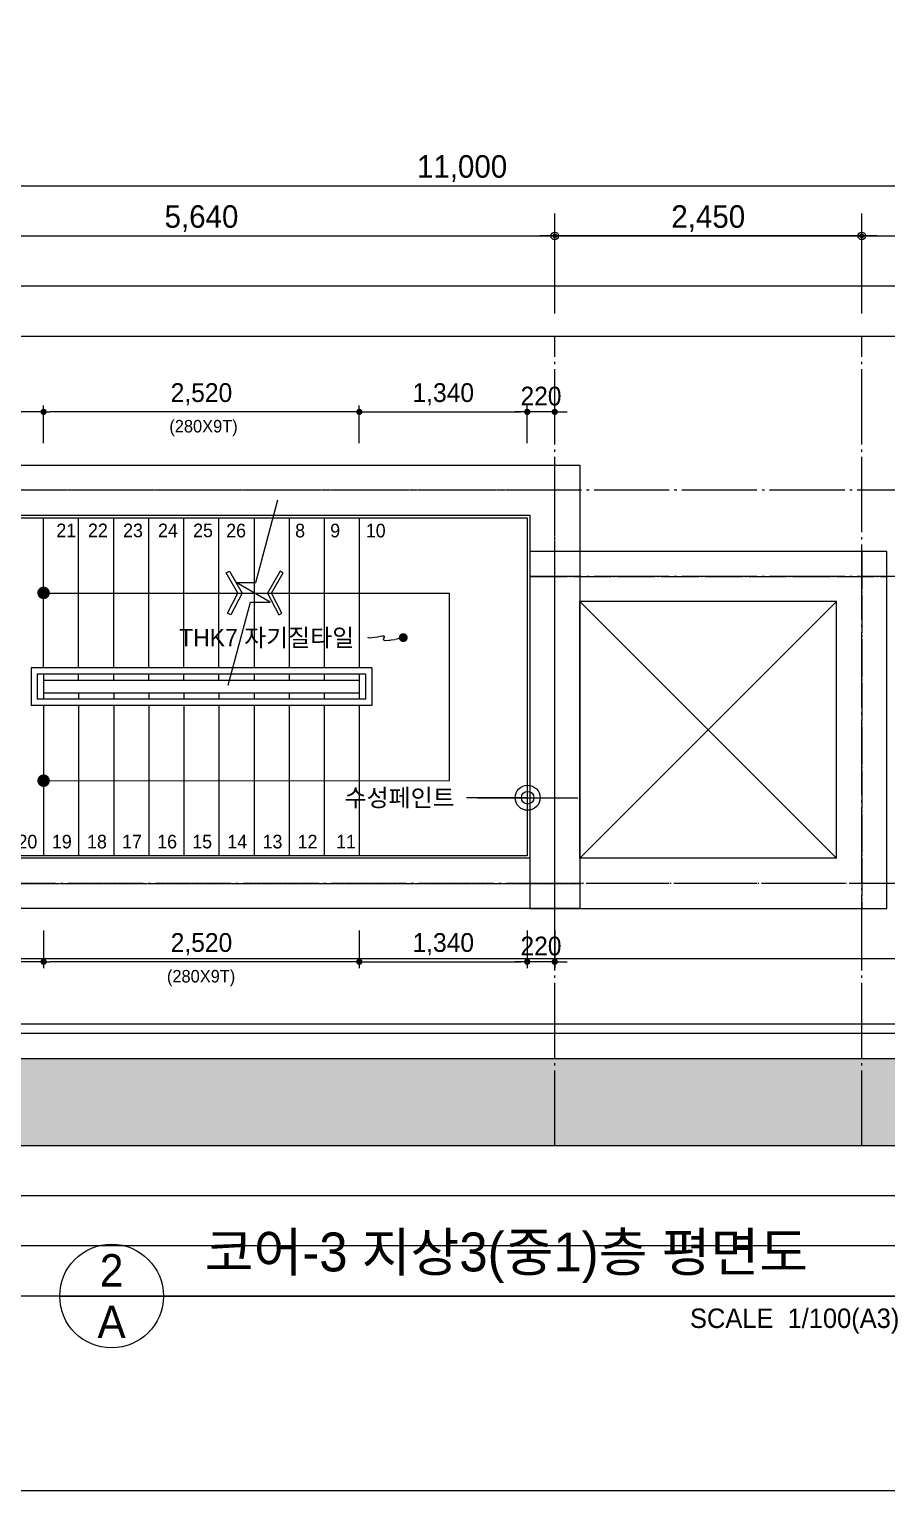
# Model space of a CAD drawing. Header units: millimetres. Extents: x 252711992 to 505989238, y 504776675 to 1009617600.
# Drawn here: x 253240294 to 253247139, y 504818337 to 504830007 of the extents above; entities that cross this region are included whole.
import ezdxf
from ezdxf.enums import TextEntityAlignment as Align
from ezdxf.xclip import XClip

# ---------------------------------------------------------------- set-up
doc = ezdxf.new("R2010")
doc.units = ezdxf.units.MM
doc.header["$XCLIPFRAME"] = 0
doc.linetypes.add('CEN', pattern=[35, 30, -2, 1, -2])
for name, color, linetype in [('$ZCDB_AUDIT_GENERATED_600D18', 7, 'Continuous'), ('0KD DIM', 7, 'Continuous'), ('4A.TEC CEN', 1, 'CEN'), ('4A.TEC CEN 보조1', 14, 'CEN'), ('4A.TEC ELE 4', 9, 'Continuous'), ('4A.TEC IND', 7, 'Continuous'), ('4A.TEC TEXT', 7, 'Continuous'), ('4A.TEC TEXT 2', 3, 'Continuous'), ('4A.TEC 마감선 2', 5, 'Continuous'), ('4A.TEC 벽체 1', 2, 'Continuous'), ('4A.TEC 벽체 3', 4, 'Continuous'), ('4A.TEC 심볼', 7, 'Continuous'), ('4A.TEC 해치 1', 9, 'Continuous'), ('CEN', 1, 'CEN'), ('TEXT', 7, 'Continuous'), ('㈜SE&C TEXT', 7, 'Continuous'), ('㈜SE&C 패턴 1', 8, 'Continuous')]:
    doc.layers.add(name, color=color, linetype=linetype)
doc.layers.add('DEFPOINT', color=135, linetype='Continuous', plot=False)
doc.styles.add('나눔고딕', font='')
doc.styles.add('돋움', font='')
doc.styles.add('돋음체', font='')
doc.styles.get('나눔고딕').set_extended_font_data('Dotum')
doc.styles.get('돋움').set_extended_font_data('Dotum')
doc.styles.get('돋음체').set_extended_font_data('Dotum')
doc.dimstyles.new('DIM_600(외부치수)', dxfattribs={"dimscale": 400, "dimtxt": 3.3, "dimasz": 1, "dimexe": 2, "dimexo": 2, "dimgap": 1, "dimtad": 1, "dimdec": 0, "dimdsep": 46, "dimlunit": 6, "dimtxsty": '나눔고딕', "dimblk1": 'DIMDOT', "dimblk2": 'DIMDOT', "dimsah": 1, "dimcen": 2.5, "dimdle": 1.5, "dimclrd": 8, "dimclre": 8, "dimclrt": 3, "dimadec": 0, "dimazin": 0, "dimtfac": 1, "dimtdec": 0, "dimtix": 1, "dimtmove": 2, "dimatfit": 3, "dimldrblk": 'DIMDOT', "dimfxl": 1, "dimtvp": 1, "dimtolj": 1, "dimtzin": 0, "dimarcsym": 0})
doc.dimstyles.new('DIM_80(외부치수)', dxfattribs={"dimscale": 40, "dimtxt": 3.3, "dimasz": 1, "dimexe": 2, "dimexo": 2, "dimgap": 1, "dimtad": 1, "dimdec": 0, "dimdsep": 46, "dimlunit": 6, "dimtxsty": '돋움', "dimblk1": 'DIMDOT', "dimblk2": 'DIMDOT', "dimsah": 1, "dimcen": 2.5, "dimdle": 1.5, "dimclrd": 1, "dimclre": 7, "dimclrt": 2, "dimadec": 0, "dimazin": 0, "dimtfac": 1, "dimtdec": 0, "dimtix": 1, "dimtmove": 2, "dimatfit": 3, "dimldrblk": 'DIMDOT', "dimfxl": 1, "dimtvp": 1, "dimtolj": 1, "dimtzin": 0, "dimarcsym": 0})
doc.dimstyles.new('KD DIM 1', dxfattribs={"dimscale": 50, "dimtxt": 3, "dimasz": 1, "dimexe": 1, "dimexo": 1, "dimgap": 1, "dimtad": 1, "dimdec": 0, "dimzin": 0, "dimdsep": 46, "dimlunit": 6, "dimtxsty": '돋음체', "dimblk": 'DOT', "dimcen": 3, "dimdle": 1, "dimclrd": 256, "dimclre": 256, "dimclrt": 3, "dimazin": 0, "dimtfac": 1, "dimtdec": 0, "dimtix": 1, "dimtmove": 2, "dimatfit": 3, "dimldrblk": 'OBLIQUE', "dimfxl": 1, "dimtvp": 0.8333, "dimtolj": 1, "dimtzin": 0, "dimarcsym": 0})

# ---------------------------------------------------------------- blocks, each defined once
blk = doc.blocks.new('dwgFD3B')
at = {"layer": '4A.TEC CEN', "color": 250, "ltscale": 500}
blk.add_line((49194.51, -169936.83, -3333.33), (358000, -169936.83, -3333.33), dxfattribs=at)
blk = doc.blocks.new('DIMDOT')
at = {"color": 0}
blk.add_line((-2, 0), (2, 0), dxfattribs=at)
for radius in [0.5, 0.25]:
    blk.add_circle((0, 0), radius, dxfattribs=at)
blk = doc.blocks.new('*D365')
at = {"layer": '$ZCDB_AUDIT_GENERATED_600D18', "color": 8, "lineweight": -2, "transparency": 16777216}
for p, q in [((253238249, 504827737), (253238249, 504828937)), ((253249249, 504827737), (253249249, 504828937)), ((253238309, 504828757), (253249189, 504828757))]:
    blk.add_line(p, q, dxfattribs=at)
at = {"layer": 'Defpoints', "color": 0, "transparency": 16777216}
for p in [(253249249, 504828757), (253238249, 504827557, 0), (253249249, 504827557)]:
    blk.add_point(p, dxfattribs=at)
at = {"layer": '$ZCDB_AUDIT_GENERATED_600D18', "color": 8, "lineweight": -2, "transparency": 16777216, "xscale": 60, "yscale": 60, "zscale": 60, "rotation": 180}
blk.add_blockref('DIMDOT', (253238249, 504828757), dxfattribs=at)
at = {"layer": '$ZCDB_AUDIT_GENERATED_600D18', "color": 8, "lineweight": -2, "transparency": 16777216, "xscale": 60, "yscale": 60, "zscale": 60}
blk.add_blockref('DIMDOT', (253249249, 504828757), dxfattribs=at)
at = {"layer": '$ZCDB_AUDIT_GENERATED_600D18', "color": 3, "transparency": 16777216, "insert": (253243749, 504828895), "char_height": 180, "attachment_point": 5, "style": '나눔고딕'}
blk.add_mtext('\\A1;11,000', dxfattribs=at)
blk = doc.blocks.new('*D366')
at = {"layer": '$ZCDB_AUDIT_GENERATED_600D18', "color": 8, "lineweight": -2, "transparency": 16777216}
for p, q in [((253246939, 504827737), (253246939, 504828537)), ((253249249, 504827737), (253249249, 504828537)), ((253246999, 504828357), (253249189, 504828357))]:
    blk.add_line(p, q, dxfattribs=at)
at = {"layer": 'Defpoints', "color": 0, "transparency": 16777216}
for p in [(253249249, 504828357), (253246939, 504827557, 569), (253249249, 504827557, 4431)]:
    blk.add_point(p, dxfattribs=at)
at = {"layer": '$ZCDB_AUDIT_GENERATED_600D18', "color": 8, "lineweight": -2, "transparency": 16777216, "xscale": 60, "yscale": 60, "zscale": 60, "rotation": 180}
blk.add_blockref('DIMDOT', (253246939, 504828357), dxfattribs=at)
at = {"layer": '$ZCDB_AUDIT_GENERATED_600D18', "color": 8, "lineweight": -2, "transparency": 16777216, "xscale": 60, "yscale": 60, "zscale": 60}
blk.add_blockref('DIMDOT', (253249249, 504828357), dxfattribs=at)
at = {"layer": '$ZCDB_AUDIT_GENERATED_600D18', "color": 3, "transparency": 16777216, "insert": (253248094, 504828495), "char_height": 180, "attachment_point": 5, "style": '나눔고딕'}
blk.add_mtext('\\A1;2,310', dxfattribs=at)
blk = doc.blocks.new('*D369')
at = {"layer": '$ZCDB_AUDIT_GENERATED_600D18', "color": 8, "lineweight": -2, "transparency": 16777216}
for p, q in [((253238849, 504827737), (253238849, 504828537)), ((253244489, 504827737), (253244489, 504828537)), ((253238909, 504828357), (253244429, 504828357))]:
    blk.add_line(p, q, dxfattribs=at)
at = {"layer": 'Defpoints', "color": 0, "transparency": 16777216}
for p in [(253244489, 504828357), (253238849, 504827557, 34667), (253244489, 504827557, 81667)]:
    blk.add_point(p, dxfattribs=at)
at = {"layer": '$ZCDB_AUDIT_GENERATED_600D18', "color": 8, "lineweight": -2, "transparency": 16777216, "xscale": 60, "yscale": 60, "zscale": 60, "rotation": 180}
blk.add_blockref('DIMDOT', (253238849, 504828357), dxfattribs=at)
at = {"layer": '$ZCDB_AUDIT_GENERATED_600D18', "color": 8, "lineweight": -2, "transparency": 16777216, "xscale": 60, "yscale": 60, "zscale": 60}
blk.add_blockref('DIMDOT', (253244489, 504828357), dxfattribs=at)
at = {"layer": '$ZCDB_AUDIT_GENERATED_600D18', "color": 3, "transparency": 16777216, "insert": (253241669, 504828495), "char_height": 180, "attachment_point": 5, "style": '나눔고딕'}
blk.add_mtext('\\A1;5,640', dxfattribs=at)
blk = doc.blocks.new('*D370')
at = {"layer": '$ZCDB_AUDIT_GENERATED_600D18', "color": 8, "lineweight": -2, "transparency": 16777216}
for p, q in [((253244489, 504827737), (253244489, 504828537)), ((253246939, 504827737), (253246939, 504828537)), ((253246879, 504828357), (253244549, 504828357))]:
    blk.add_line(p, q, dxfattribs=at)
at = {"layer": 'Defpoints', "color": 0, "transparency": 16777216}
for p in [(253244489, 504828357), (253244489, 504827557, 81667), (253246939, 504827557, 61250)]:
    blk.add_point(p, dxfattribs=at)
at = {"layer": '$ZCDB_AUDIT_GENERATED_600D18', "color": 8, "lineweight": -2, "transparency": 16777216, "xscale": 60, "yscale": 60, "zscale": 60, "rotation": 180}
blk.add_blockref('DIMDOT', (253244489, 504828357), dxfattribs=at)
at = {"layer": '$ZCDB_AUDIT_GENERATED_600D18', "color": 8, "lineweight": -2, "transparency": 16777216, "xscale": 60, "yscale": 60, "zscale": 60}
blk.add_blockref('DIMDOT', (253246939, 504828357), dxfattribs=at)
at = {"layer": '$ZCDB_AUDIT_GENERATED_600D18', "color": 3, "transparency": 16777216, "insert": (253245714, 504828495), "char_height": 180, "attachment_point": 5, "style": '나눔고딕'}
blk.add_mtext('\\A1;2,450', dxfattribs=at)
blk = doc.blocks.new('A$C8f3d9ad0')
at = {"layer": '㈜SE&C 패턴 1'}
h = blk.add_hatch(dxfattribs=at)
h.set_pattern_fill('ANSI31', color=253, scale=50, angle=270, style=0)
h.set_pattern_definition([(270, (-8191918.33, 2394613.07), (274.963066, 1e-11), [158.75, -317.5]), (30, (-8191918.33, 2394613.07), (-137.481533, 238.125), [158.75, -317.5]), (330, (-8191918.33, 2394454.32), (137.481533, 238.125), [158.75, -317.5])])
h.paths.add_polyline_path([(21800, 1200), (66777, 1200), (66777, 5788), (67402, 5955), (66152, 6290), (66777, 6457), (66777, 10800), (21800, 10800, -0.414214), (9600, 23000), (0, 23000, 0.414214), (21800, 1200)])
at = {"elevation": 0, "flags": 128}
for points in [[(66777, 10800), (21300, 10800, -0.422787), (9600, 23000)], [(66777, 11000), (21300, 11000, -0.422931), (9800, 23000)]]:
    blk.add_lwpolyline(points, format="xyb", dxfattribs=at)
at = {"layer": '4A.TEC 벽체 3', "elevation": 0}
for points in [[(27300, 78200), (82300, 78200), (82300, 89200), (112000, 89200), (112000, 0), (71300, 0), (71300, 11000), (27300, 11000)], [(27375, 78125), (82375, 78125), (82375, 89125), (111925, 89125), (111925, 75), (71375, 75), (71375, 11075), (27375, 11075)]]:
    blk.add_lwpolyline(points, close=True, dxfattribs=at)
blk = doc.blocks.new('ADFAWEFQWEFQWF')
at = {"layer": '4A.TEC CEN 보조1', "ltscale": 10}
for p, q in [((200, 0), (200, 2850)), ((2650, 2850), (2650, 0)), ((0, 2650), (2850, 2650)), ((2850, 200), (0, 200))]:
    blk.add_line(p, q, dxfattribs=at)
at = {"layer": '4A.TEC 벽체 1'}
for p, q in [((400, 2450), (400, 400)), ((400, 2450), (2450, 2450)), ((2450, 2450), (2450, 400)), ((400, 400), (2450, 400))]:
    blk.add_line(p, q, dxfattribs=at)
blk.add_lwpolyline([(875, 2850), (0, 2850), (0, 0), (2850, 0), (2850, 2850), (875, 2850)], dxfattribs=at)
at = {"layer": '4A.TEC 해치 1'}
for p, q in [((400, 2450), (2450, 400)), ((2450, 2450), (400, 400))]:
    blk.add_line(p, q, dxfattribs=at)
blk = doc.blocks.new('ASDFAWGFQWEGRQEWR')
at = {"layer": 'CEN'}
blk.add_lwpolyline([(1712, 118), (1641, 101), (1594, 94), (1567, 93), (1556, 98), (1554, 105), (1558, 114), (1563, 122), (1564, 128), (1557, 130), (1544, 129), (1526, 126), (1505, 122), (1483, 118), (1461, 115), (1443, 114), (1430, 118)], dxfattribs=at)
at = {"layer": '㈜SE&C TEXT', "color": 1, "const_width": 35.9}
blk.add_lwpolyline([(1729, 118, 1), (1694, 118, 1)], format="xyb", close=True, dxfattribs=at)
at = {"layer": '4A.TEC TEXT', "style": '돋움'}
blk.add_text('THK7 자기질타일', height=140, dxfattribs=at).set_placement((-77, 118), align=Align.MIDDLE_LEFT)
blk = doc.blocks.new('_Dot')
at = {"color": 0, "linetype": 'ByBlock', "lineweight": -2}
blk.add_line((-0.5, 0), (-1, 0), dxfattribs=at)
at = {"color": 0, "linetype": 'ByBlock', "const_width": 0.5}
blk.add_lwpolyline([(-0.25, 0, 1), (0.25, 0, 1)], format="xyb", close=True, dxfattribs=at)
blk = doc.blocks.new('*D962')
at = {"layer": '0KD DIM', "lineweight": -2, "transparency": 16777216}
for p, q in [((253240409, 504826702), (253240409, 504827002)), ((253242929, 504826702), (253242929, 504827002)), ((253242879, 504826952), (253240459, 504826952))]:
    blk.add_line(p, q, dxfattribs=at)
at = {"layer": 'Defpoints', "color": 0, "transparency": 16777216}
for p in [(253240409, 504826952), (253240409, 504826652, 0), (253242929, 504826652)]:
    blk.add_point(p, dxfattribs=at)
at = {"layer": '0KD DIM', "lineweight": -2, "transparency": 16777216, "xscale": 50, "yscale": 50, "zscale": 50, "rotation": 180}
blk.add_blockref('_Dot', (253240409, 504826952), dxfattribs=at)
at = {"layer": '0KD DIM', "lineweight": -2, "transparency": 16777216, "xscale": 50, "yscale": 50, "zscale": 50}
blk.add_blockref('_Dot', (253242929, 504826952), dxfattribs=at)
at = {"layer": '0KD DIM', "color": 3, "transparency": 16777216, "insert": (253241669, 504827092), "char_height": 150, "attachment_point": 5, "style": '돋음체'}
blk.add_mtext('\\A1;2,520', dxfattribs=at)
blk = doc.blocks.new('_OBLIQUE')
at = {"color": 0, "linetype": 'ByBlock'}
blk.add_line((-0.5, -0.5), (0.5, 0.5), dxfattribs=at)
blk = doc.blocks.new('*D963')
at = {"layer": '0KD DIM', "lineweight": -2, "transparency": 16777216}
for p, q in [((253242929, 504826702), (253242929, 504827002)), ((253244269, 504826702), (253244269, 504827002)), ((253242979, 504826952), (253244219, 504826952))]:
    blk.add_line(p, q, dxfattribs=at)
at = {"layer": 'Defpoints', "color": 0, "transparency": 16777216}
for p in [(253244269, 504826952), (253242929, 504826652), (253244269, 504826652)]:
    blk.add_point(p, dxfattribs=at)
at = {"layer": '0KD DIM', "lineweight": -2, "transparency": 16777216, "xscale": 50, "yscale": 50, "zscale": 50, "rotation": 180}
blk.add_blockref('_Dot', (253242929, 504826952), dxfattribs=at)
at = {"layer": '0KD DIM', "lineweight": -2, "transparency": 16777216, "xscale": 50, "yscale": 50, "zscale": 50}
blk.add_blockref('_Dot', (253244269, 504826952), dxfattribs=at)
at = {"layer": '0KD DIM', "color": 3, "transparency": 16777216, "insert": (253243599, 504827092), "char_height": 150, "attachment_point": 5, "style": '돋음체'}
blk.add_mtext('\\A1;1,340', dxfattribs=at)
blk = doc.blocks.new('*D964')
at = {"layer": '0KD DIM', "lineweight": -2, "transparency": 16777216}
for p, q in [((253239069, 504826702), (253239069, 504827002)), ((253240409, 504826702), (253240409, 504827002)), ((253240359, 504826952), (253239119, 504826952))]:
    blk.add_line(p, q, dxfattribs=at)
at = {"layer": 'Defpoints', "color": 0, "transparency": 16777216}
for p in [(253239069, 504826952), (253239069, 504826652), (253240409, 504826652)]:
    blk.add_point(p, dxfattribs=at)
at = {"layer": '0KD DIM', "lineweight": -2, "transparency": 16777216, "xscale": 50, "yscale": 50, "zscale": 50, "rotation": 180}
blk.add_blockref('_Dot', (253239069, 504826952), dxfattribs=at)
at = {"layer": '0KD DIM', "lineweight": -2, "transparency": 16777216, "xscale": 50, "yscale": 50, "zscale": 50}
blk.add_blockref('_Dot', (253240409, 504826952), dxfattribs=at)
at = {"layer": '0KD DIM', "color": 3, "transparency": 16777216, "insert": (253239739, 504827092), "char_height": 150, "attachment_point": 5, "style": '돋음체'}
blk.add_mtext('\\A1;1,340', dxfattribs=at)
blk = doc.blocks.new('*D965')
at = {"layer": '0KD DIM', "lineweight": -2, "transparency": 16777216}
for p, q in [((253244269, 504826702), (253244269, 504827002)), ((253244489, 504826702), (253244489, 504827002)), ((253244219, 504826952), (253244169, 504826952)), ((253244489, 504826952), (253244269, 504826952)), ((253244539, 504826952), (253244589, 504826952))]:
    blk.add_line(p, q, dxfattribs=at)
at = {"layer": 'Defpoints', "color": 0, "transparency": 16777216}
for p in [(253244269, 504826952), (253244269, 504826652), (253244489, 504826652)]:
    blk.add_point(p, dxfattribs=at)
at = {"layer": '0KD DIM', "lineweight": -2, "transparency": 16777216, "xscale": 50, "yscale": 50, "zscale": 50}
blk.add_blockref('_Dot', (253244269, 504826952), dxfattribs=at)
at = {"layer": '0KD DIM', "lineweight": -2, "transparency": 16777216, "xscale": 50, "yscale": 50, "zscale": 50, "rotation": 180}
blk.add_blockref('_Dot', (253244489, 504826952), dxfattribs=at)
at = {"layer": '0KD DIM', "color": 3, "transparency": 16777216, "insert": (253244379, 504827077), "char_height": 150, "attachment_point": 5, "style": '돋음체'}
blk.add_mtext('\\A1;220', dxfattribs=at)
blk = doc.blocks.new('*D967')
at = {"layer": '0KD DIM', "lineweight": -2, "transparency": 16777216}
for p, q in [((253240409, 504822811), (253240409, 504822511)), ((253242929, 504822811), (253242929, 504822511)), ((253242879, 504822561), (253240459, 504822561))]:
    blk.add_line(p, q, dxfattribs=at)
at = {"layer": 'Defpoints', "color": 0, "transparency": 16777216}
for p in [(253240409, 504822861, 0), (253242929, 504822861), (253240409, 504822561)]:
    blk.add_point(p, dxfattribs=at)
at = {"layer": '0KD DIM', "lineweight": -2, "transparency": 16777216, "xscale": 50, "yscale": 50, "zscale": 50, "rotation": 180}
blk.add_blockref('_Dot', (253240409, 504822561), dxfattribs=at)
at = {"layer": '0KD DIM', "lineweight": -2, "transparency": 16777216, "xscale": 50, "yscale": 50, "zscale": 50}
blk.add_blockref('_Dot', (253242929, 504822561), dxfattribs=at)
at = {"layer": '0KD DIM', "color": 3, "transparency": 16777216, "insert": (253241669, 504822701), "char_height": 150, "attachment_point": 5, "style": '돋음체'}
blk.add_mtext('\\A1;2,520', dxfattribs=at)
blk = doc.blocks.new('*D968')
at = {"layer": '0KD DIM', "lineweight": -2, "transparency": 16777216}
for p, q in [((253242929, 504822811), (253242929, 504822511)), ((253244269, 504822811), (253244269, 504822511)), ((253242979, 504822561), (253244219, 504822561))]:
    blk.add_line(p, q, dxfattribs=at)
at = {"layer": 'Defpoints', "color": 0, "transparency": 16777216}
for p in [(253242929, 504822861), (253244269, 504822861), (253244269, 504822561)]:
    blk.add_point(p, dxfattribs=at)
at = {"layer": '0KD DIM', "lineweight": -2, "transparency": 16777216, "xscale": 50, "yscale": 50, "zscale": 50, "rotation": 180}
blk.add_blockref('_Dot', (253242929, 504822561), dxfattribs=at)
at = {"layer": '0KD DIM', "lineweight": -2, "transparency": 16777216, "xscale": 50, "yscale": 50, "zscale": 50}
blk.add_blockref('_Dot', (253244269, 504822561), dxfattribs=at)
at = {"layer": '0KD DIM', "color": 3, "transparency": 16777216, "insert": (253243599, 504822701), "char_height": 150, "attachment_point": 5, "style": '돋음체'}
blk.add_mtext('\\A1;1,340', dxfattribs=at)
blk = doc.blocks.new('*D969')
at = {"layer": '0KD DIM', "lineweight": -2, "transparency": 16777216}
for p, q in [((253239069, 504822811), (253239069, 504822511)), ((253240409, 504822811), (253240409, 504822511)), ((253240359, 504822561), (253239119, 504822561))]:
    blk.add_line(p, q, dxfattribs=at)
at = {"layer": 'Defpoints', "color": 0, "transparency": 16777216}
for p in [(253239069, 504822861), (253240409, 504822861), (253239069, 504822561)]:
    blk.add_point(p, dxfattribs=at)
at = {"layer": '0KD DIM', "lineweight": -2, "transparency": 16777216, "xscale": 50, "yscale": 50, "zscale": 50, "rotation": 180}
blk.add_blockref('_Dot', (253239069, 504822561), dxfattribs=at)
at = {"layer": '0KD DIM', "lineweight": -2, "transparency": 16777216, "xscale": 50, "yscale": 50, "zscale": 50}
blk.add_blockref('_Dot', (253240409, 504822561), dxfattribs=at)
at = {"layer": '0KD DIM', "color": 3, "transparency": 16777216, "insert": (253239739, 504822701), "char_height": 150, "attachment_point": 5, "style": '돋음체'}
blk.add_mtext('\\A1;1,340', dxfattribs=at)
blk = doc.blocks.new('*D970')
at = {"layer": '0KD DIM', "lineweight": -2, "transparency": 16777216}
for p, q in [((253244269, 504822811), (253244269, 504822511)), ((253244489, 504822811), (253244489, 504822511)), ((253244219, 504822561), (253244169, 504822561)), ((253244489, 504822561), (253244269, 504822561)), ((253244539, 504822561), (253244589, 504822561))]:
    blk.add_line(p, q, dxfattribs=at)
at = {"layer": 'Defpoints', "color": 0, "transparency": 16777216}
for p in [(253244269, 504822861), (253244489, 504822861), (253244269, 504822561)]:
    blk.add_point(p, dxfattribs=at)
at = {"layer": '0KD DIM', "lineweight": -2, "transparency": 16777216, "xscale": 50, "yscale": 50, "zscale": 50}
blk.add_blockref('_Dot', (253244269, 504822561), dxfattribs=at)
at = {"layer": '0KD DIM', "lineweight": -2, "transparency": 16777216, "xscale": 50, "yscale": 50, "zscale": 50, "rotation": 180}
blk.add_blockref('_Dot', (253244489, 504822561), dxfattribs=at)
at = {"layer": '0KD DIM', "color": 3, "transparency": 16777216, "insert": (253244379, 504822686), "char_height": 150, "attachment_point": 5, "style": '돋음체'}
blk.add_mtext('\\A1;220', dxfattribs=at)
blk = doc.blocks.new('ADSFWEFQWEF')
at = {"layer": '4A.TEC TEXT', "style": '돋움'}
blk.add_text('수성페인트', height=140, dxfattribs=at).set_placement((560, 110), align=Align.MIDDLE_LEFT)
at = {"layer": '㈜SE&C TEXT', "color": 1}
blk.add_leader([(2021, 110, 0), (1532, 110)], dimstyle='DIM_80(외부치수)', override={"dimasz": 5, "dimtad": 0}, dxfattribs=at)

msp = doc.modelspace()

# ---------------------------------------------------------------- linework, layer by layer
at = {"layer": '4A.TEC CEN', "ltscale": 20}
for p, q in [((253244488.77, 504821092.16, 1666.67), (253244488.77, 504827557.16, 1666.67)), ((253246938.77, 504821092.16, 1666.67), (253246938.77, 504827557.16, 1666.67)), ((253250303.05, 504826327.14, 1666.67), (253236992.67, 504826327.14, 1666.67)), ((253250303.05, 504825637.14, 1666.67), (253244288.77, 504825637.14, 1666.67)), ((253250303.05, 504823187.14, 1666.67), (253236992.67, 504823187.14, 1666.67))]:
    msp.add_line(p, q, dxfattribs=at)
at = {"layer": '4A.TEC CEN 보조1'}
for p, q in [((253244488.78, 504822987.14, -3332.88), (253244488.78, 504826527.14, -3332.88)), ((253244688.78, 504826327.14, -3332.88), (253238648.78, 504826327.14, -3332.88)), ((253238648.78, 504823187.14, -3332.88), (253244688.78, 504823187.14, -3332.88))]:
    msp.add_line(p, q, dxfattribs=at)
at = {"layer": '4A.TEC ELE 4', "color": 8, "ltscale": 0.3}
for p, q in [((253240408.77, 504824907.14, -8332.43), (253240408.77, 504826107.14, -8332.43)), ((253240688.77, 504824907.14, -8332.43), (253240688.77, 504826107.14, -8332.43)), ((253240968.77, 504824907.14, -8332.43), (253240968.77, 504826107.14, -8332.43)), ((253241248.77, 504824907.14, -8332.43), (253241248.77, 504826107.14, -8332.43)), ((253241528.77, 504824907.14, -8332.43), (253241528.77, 504826107.14, -8332.43)), ((253241808.77, 504824907.14, -8332.43), (253241808.77, 504826107.14, -8332.43)), ((253242368.77, 504826107.14, -8332.43), (253242368.77, 504824907.14, -8332.43)), ((253242648.77, 504826107.14, -8332.43), (253242648.77, 504824907.14, -8332.43)), ((253242928.77, 504826107.14, -8332.43), (253242928.77, 504824907.14, -8332.43)), ((253243028.77, 504824907.14, -8332.43), (253240308.77, 504824907.14, -8332.43)), ((253240308.77, 504824907.14, -8332.43), (253240308.77, 504824607.14, -8332.43)), ((253243028.77, 504824907.14, -8332.43), (253243028.77, 504824607.14, -8332.43)), ((253242978.77, 504824857.14, -8332.43), (253240358.77, 504824857.14, -8332.43)), ((253240358.77, 504824857.14, -8332.43), (253240358.77, 504824657.14, -8332.43)), ((253240408.77, 504824857.14, -8332.43), (253240408.77, 504824707.14, -8332.43)), ((253242928.77, 504824807.14, -8332.43), (253240408.77, 504824807.14, -8332.43)), ((253240688.77, 504824807.14, -8332.43), (253240688.77, 504824857.14, -8332.43)), ((253240968.77, 504824807.14, -8332.43), (253240968.77, 504824857.14, -8332.43)), ((253241248.77, 504824807.14, -8332.43), (253241248.77, 504824857.14, -8332.43)), ((253242368.77, 504824857.14, -8332.43), (253242368.77, 504824807.14, -8332.43)), ((253242648.77, 504824857.14, -8332.43), (253242648.77, 504824807.14, -8332.43)), ((253242928.77, 504824857.14, -8332.43), (253242928.77, 504824807.14, -8332.43)), ((253242928.77, 504824857.14, -8332.43), (253242928.77, 504824707.14, -8332.43)), ((253242978.77, 504824857.14, -8332.43), (253242978.77, 504824657.14, -8332.43)), ((253242978.77, 504824657.14, -8332.43), (253240358.77, 504824657.14, -8332.43)), ((253242928.77, 504824707.14, -8332.43), (253240408.77, 504824707.14, -8332.43)), ((253240408.77, 504824707.14, -8332.43), (253240408.77, 504824657.14, -8332.43)), ((253240688.77, 504824707.14, -8332.43), (253240688.77, 504824657.14, -8332.43)), ((253240968.77, 504824707.14, -8332.43), (253240968.77, 504824657.14, -8332.43)), ((253241248.77, 504824707.14, -8332.43), (253241248.77, 504824657.14, -8332.43)), ((253242368.77, 504824707.14, -8332.43), (253242368.77, 504824657.14, -8332.43)), ((253242648.77, 504824707.14, -8332.43), (253242648.77, 504824657.14, -8332.43)), ((253242928.77, 504824707.14, -8332.43), (253242928.77, 504824657.14, -8332.43)), ((253243028.77, 504824607.14, -8332.43), (253240308.77, 504824607.14, -8332.43)), ((253240408.77, 504824607.14, -8332.43), (253240408.77, 504823407.14, -8332.43)), ((253240688.77, 504824607.14, -8332.43), (253240688.77, 504823407.14, -8332.43)), ((253240968.77, 504824607.14, -8332.43), (253240968.77, 504823407.14, -8332.43)), ((253241248.77, 504824607.14, -8332.43), (253241248.77, 504823407.14, -8332.43)), ((253241528.77, 504824607.14, -8332.43), (253241528.77, 504823407.14, -8332.43)), ((253241808.77, 504824607.14, -8332.43), (253241808.77, 504823407.14, -8332.43)), ((253242088.77, 504824607.14, -8332.43), (253242088.77, 504823407.14, -8332.43)), ((253242368.77, 504824607.14, -8332.43), (253242368.77, 504823407.14, -8332.43)), ((253242648.77, 504824607.14, -8332.43), (253242648.77, 504823407.14, -8332.43)), ((253242928.77, 504824607.14, -8332.43), (253242928.77, 504823407.14, -8332.43))]:
    msp.add_line(p, q, dxfattribs=at)
at = {"layer": '4A.TEC ELE 4', "color": 8}
for p, q in [((253242088.77, 504826107.14, -8332.43), (253242088.77, 504824907.14, -8332.43)), ((253241808.77, 504824807.14, -8332.43), (253241808.77, 504824857.14, -8332.43)), ((253241808.77, 504824707.14, -8332.43), (253241808.77, 504824657.14, -8332.43))]:
    msp.add_line(p, q, dxfattribs=at)
at = {"layer": '4A.TEC ELE 4', "color": 8, "ltscale": 0.2}
for p, q in [((253241528.77, 504824807.14, -8332.43), (253241528.77, 504824857.14, -8332.43)), ((253241528.77, 504824707.14, -8332.43), (253241528.77, 504824657.14, -8332.43))]:
    msp.add_line(p, q, dxfattribs=at)
at = {"layer": '4A.TEC ELE 4', "color": 8, "ltscale": 0.02}
for p, q in [((253242088.77, 504824857.14, -8332.43), (253242088.77, 504824807.14, -8332.43)), ((253242088.77, 504824707.14, -8332.43), (253242088.77, 504824657.14, -8332.43))]:
    msp.add_line(p, q, dxfattribs=at)
at = {"layer": '4A.TEC ELE 4', "color": 8, "ltscale": 0.3, "elevation": -8332.43}
msp.add_lwpolyline([(253241882.97, 504824769.97), (253242060.8, 504825433.63), (253242216.09, 504825433.63), (253241947.12, 504825588.93), (253242102.41, 504825588.93), (253242279.56, 504826250.03)], dxfattribs=at)
at = {"layer": '4A.TEC IND', "color": 8}
for p, q in [((253240408.77, 504825504.64, -8332.43), (253243648.77, 504825504.64, -8332.43)), ((253243648.77, 504824007.94, -8332.43), (253243648.77, 504825504.64, -8332.43)), ((253240398.77, 504824005.44, -8332.43), (253243648.77, 504824007.94, -8332.43))]:
    msp.add_line(p, q, dxfattribs=at)
at = {"layer": '4A.TEC IND', "color": 8, "elevation": -8332.43}
for points in [[(253241902.68, 504825330.03), (253241877.9, 504825344.34), (253241959.84, 504825504.64), (253241866.94, 504825665.55), (253241891.72, 504825679.86), (253241992.88, 504825504.64)], [(253242285.3, 504825330.03), (253242310.08, 504825344.33), (253242228.14, 504825504.64), (253242321.04, 504825665.55), (253242296.26, 504825679.86), (253242195.1, 504825504.64)]]:
    msp.add_lwpolyline(points, close=True, dxfattribs=at)
at = {"layer": '4A.TEC IND', "const_width": 50, "elevation": -8332.43}
for points in [[(253240433.77, 504825506.35, 1), (253240383.77, 504825506.35, 1)], [(253240433.77, 504824007.14, 1), (253240383.77, 504824007.14, 1)]]:
    msp.add_lwpolyline(points, format="xyb", close=True, dxfattribs=at)
at = {"layer": '4A.TEC 마감선 2'}
for p, q in [((253239068.78, 504826107.14, -3332.88), (253244268.78, 504826107.14, -3332.88)), ((253244268.78, 504826107.14, -3332.88), (253244268.78, 504823407.14, -3332.88)), ((253244268.78, 504823407.14, -3332.88), (253239068.78, 504823407.14, -3332.88))]:
    msp.add_line(p, q, dxfattribs=at)
at = {"layer": '4A.TEC 벽체 1'}
for p, q in [((253238648.78, 504826527.14, -3332.88), (253244688.78, 504826527.14, -3332.88)), ((253244688.78, 504826527.14, -3332.88), (253244688.78, 504822987.14, -3332.88)), ((253239048.78, 504826127.14, -3332.88), (253244288.78, 504826127.14, -3332.88)), ((253244288.78, 504826127.14, -3332.88), (253244288.78, 504823387.14, -3332.88)), ((253244288.78, 504823387.14, -3332.88), (253239048.78, 504823387.14, -3332.88)), ((253244688.78, 504822987.14, -3332.88), (253238648.78, 504822987.14, -3332.88))]:
    msp.add_line(p, q, dxfattribs=at)
at = {"layer": '4A.TEC 심볼'}
msp.add_line((253240537.72, 504819892.16, 3333.33), (253247336.14, 504819892.16, 3333.33), dxfattribs=at)
msp.add_circle((253240951.72, 504819892.16, 3333.33), 414, dxfattribs=at)
at = {"layer": 'DEFPOINT'}
msp.add_line((253252191.54, 504818337.29, 3333.33), (253215991.54, 504818337.29, 3333.33), dxfattribs=at)
at = {"layer": 'DEFPOINT', "elevation": 3333.33}
for points in [[(253235792.67, 504828757.16), (253251503.05, 504828757.16), (253251503.05, 504819892.16), (253235792.67, 504819892.16)], [(253236192.67, 504828357.16), (253251103.05, 504828357.16), (253251103.05, 504820292.16), (253236192.67, 504820292.16)], [(253236592.67, 504827957.16), (253250703.05, 504827957.16), (253250703.05, 504820692.16), (253236592.67, 504820692.16)], [(253236992.67, 504827557.16), (253250303.05, 504827557.16), (253250303.05, 504821092.16), (253236992.67, 504821092.16)]]:
    msp.add_lwpolyline(points, close=True, dxfattribs=at)

# ---------------------------------------------------------------- block references
ref = msp.add_blockref('dwgFD3B', (253040441.15, 504992523.98, 0.45))
XClip(ref).set_block_clipping_path([(196551.5201089978, -171431.8169596791), (209861.9006240964, -164966.8169608712)])
for name, p in [('ASDFAWGFQWEGRQEWR', (253241567.87, 504825031.49)), ('ADSFWEFQWEF', (253242251.53, 504823760.85))]:
    msp.add_blockref(name, p)
at = {"layer": '4A.TEC ELE 4'}
ref = msp.add_blockref('A$C8f3d9ad0', (253210348.77, 504810987.14, -3332.43), dxfattribs=at)
XClip(ref).set_block_clipping_path([(26643.8961713016, 10105.0191228986), (39954.2766864002, 16570.0191217065)])
at = {"layer": '4A.TEC 벽체 1', "color": 3, "rotation": 180}
msp.add_blockref('ADFAWEFQWEFQWF', (253247138.77, 504825837.14, 1666.67), dxfattribs=at)

# ---------------------------------------------------------------- texts
at = {"layer": '0KD DIM', "color": 3, "style": '돋음체'}
for p in [(253241685.31, 504826837.6, -3332.88), (253241666.09, 504822445.81, -3332.88)]:
    msp.add_text('(280X9T)', height=100, dxfattribs=at).set_placement(p, align=Align.MIDDLE_CENTER)
at = {"layer": '4A.TEC TEXT 2', "color": 3, "style": '나눔고딕'}
msp.add_text('코어-3 지상3(중1)층 평면도', height=310.5, dxfattribs=at).set_placement((253241694.61, 504819995.66, 3333.33), align=Align.BOTTOM_LEFT)
for s, p in [('2', (253240951.72, 504820099.16, 3333.33)), ('A', (253240951.72, 504819685.16, 3333.33))]:
    msp.add_text(s, height=258.75, dxfattribs=at).set_placement(p, align=Align.MIDDLE)
msp.add_text('SCALE  1/100(A3)', height=155.25, dxfattribs=at).set_placement((253247238.94, 504819590.52, 3333.33), align=Align.BOTTOM_RIGHT)
at = {"layer": 'TEXT', "style": '나눔고딕'}
for s, height, p in [('21', 108.675, (253240668.79, 504825918.38, 1666.67)), ('22', 108.675, (253240921.37, 504825918.38, 1666.67)), ('23', 108.675, (253241201.66, 504825918.38, 1666.67)), ('24', 108.675, (253241480.33, 504825918.38, 1666.67)), ('25', 108.675, (253241760.48, 504825918.38, 1666.67)), ('26', 108.675, (253242024.39, 504825917.2, 1666.67)), ('8', 108.68, (253242495.78, 504825917.2, 6666.22)), ('9', 108.68, (253242775.63, 504825917.2, 6666.22)), ('10', 108.675, (253243138.94, 504825917.2, 6666.22)), ('20', 108.675, (253240358.62, 504823433.75, 1666.67)), ('19', 108.675, (253240633.75, 504823433.75, 1666.67)), ('18', 108.675, (253240914.04, 504823433.75, 1666.67)), ('17', 108.675, (253241193.75, 504823433.75, 1666.67)), ('16', 108.675, (253241473.75, 504823433.75, 1666.67)), ('15', 108.675, (253241753.6, 504823433.75, 1666.67)), ('14', 108.675, (253242033.45, 504823433.75, 1666.67)), ('13', 108.675, (253242314.78, 504823433.75, 1666.67)), ('12', 108.675, (253242594.49, 504823433.75, 1666.67)), ('11', 108.675, (253242901.91, 504823433.75, 1666.67))]:
    msp.add_text(s, height=height, dxfattribs=at).set_placement(p, align=Align.BOTTOM_RIGHT)

# ---------------------------------------------------------------- dimensions: what is measured, and where the dimension line sits
at = {"layer": '$ZCDB_AUDIT_GENERATED_600D18'}
for base, p1, p2, picture, middle in [((253249248.78, 504828757.16, -7764.32), (253238248.78, 504827557.16, -7764.32), (253249248.78, 504827557.16, -7764.32), '*D365', (253243748.78, 504828894.62, -7764.32)), ((253249248.78, 504828357.16, -7764.32), (253246938.77, 504827557.16, -7195.76), (253249248.78, 504827557.16, -3332.88), '*D366', (253248093.77, 504828494.62, -7764.32))]:
    dim = msp.add_linear_dim(base=base, p1=p1, p2=p2, dimstyle='DIM_600(외부치수)', override={"dimscale": 300, "dimtxt": 0.6, "dimasz": 0.2, "dimexe": 0.6, "dimexo": 0.6, "dimgap": 0.1, "dimdec": 1, "dimblk1": 'DIMDOT', "dimblk2": 'DIMDOT', "dimdle": 0.5}, dxfattribs=at)
    dim.commit()
    dim.dimension.update_dxf_attribs({"geometry": picture, "text_midpoint": middle})
for p1, angle, picture, middle in [((253238848.77, 504827557.16, 26902.34), 0, '*D369', (253241668.77, 504828494.62, -7764.32)), ((253246938.77, 504827557.16, 53485.68), 180, '*D370', (253245713.77, 504828494.62, -7764.32))]:
    dim = msp.add_linear_dim(base=(253244488.77, 504828357.16, -7764.32), p1=p1, p2=(253244488.77, 504827557.16, 73902.34), angle=angle, dimstyle='DIM_600(외부치수)', override={"dimscale": 300, "dimtxt": 0.6, "dimasz": 0.2, "dimexe": 0.6, "dimexo": 0.6, "dimgap": 0.1, "dimdec": 1, "dimblk1": 'DIMDOT', "dimblk2": 'DIMDOT', "dimdle": 0.5}, dxfattribs=at)
    dim.commit()
    dim.dimension.update_dxf_attribs({"geometry": picture, "text_midpoint": middle})
at = {"layer": '0KD DIM'}
for base, p1, p2, picture, middle in [((253239068.78, 504826952.14, -3332.88), (253240408.78, 504826652.14, -3332.88), (253239068.78, 504826652.14, -3332.88), '*D964', (253239738.78, 504827091.7, -3332.88)), ((253240408.78, 504826952.14, -3332.88), (253242928.78, 504826652.14, -3332.88), (253240408.78, 504826652.14, -3332.88), '*D962', (253241668.78, 504827091.7, -3332.88)), ((253244268.78, 504826952.14, -3332.88), (253244488.78, 504826652.14, -3332.88), (253244268.78, 504826652.14, -3332.88), '*D965', (253244378.78, 504827077.24, -3332.88)), ((253239068.78, 504822561.14, -3332.88), (253240408.78, 504822861.14, -3332.88), (253239068.78, 504822861.14, -3332.88), '*D969', (253239738.78, 504822700.7, -3332.88)), ((253240408.78, 504822561.14, -3332.88), (253242928.78, 504822861.14, -3332.88), (253240408.78, 504822861.14, -3332.88), '*D967', (253241668.78, 504822700.7, -3332.88)), ((253244268.78, 504822561.14, -3332.88), (253244488.78, 504822861.14, -3332.88), (253244268.78, 504822861.14, -3332.88), '*D970', (253244378.78, 504822686.24, -3332.88))]:
    dim = msp.add_linear_dim(base=base, p1=p1, p2=p2, angle=180, dimstyle='KD DIM 1', dxfattribs=at)
    dim.commit()
    dim.dimension.update_dxf_attribs({"geometry": picture, "text_midpoint": middle})
for base, p1, p2, picture, middle in [((253244268.78, 504826952.14, -3332.88), (253242928.78, 504826652.14, -3332.88), (253244268.78, 504826652.14, -3332.88), '*D963', (253243598.78, 504827091.7, -3332.88)), ((253244268.78, 504822561.14, -3332.88), (253242928.78, 504822861.14, -3332.88), (253244268.78, 504822861.14, -3332.88), '*D968', (253243598.78, 504822700.7, -3332.88))]:
    dim = msp.add_linear_dim(base=base, p1=p1, p2=p2, dimstyle='KD DIM 1', dxfattribs=at)
    dim.commit()
    dim.dimension.update_dxf_attribs({"geometry": picture, "text_midpoint": middle})

doc.saveas('drawing.dxf')
